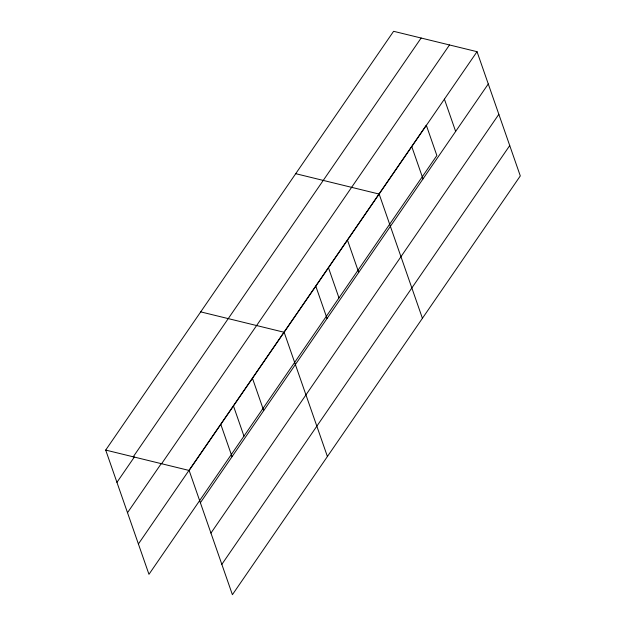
<?xml version="1.0" encoding="UTF-8"?>
<svg xmlns="http://www.w3.org/2000/svg" width="626" height="626" viewBox="0 0 626 626"><rect width="100%" height="100%" fill="white"/><g stroke="black" fill="none" stroke-linecap="round" stroke-linejoin="round"><path stroke-width="0.94" d="M393.668 172.651L426.298 125.192L436.862 155.538L148.965 574.316L105.7 450.078L393.597 31.3L477.035 51.684L520.3 175.922L232.403 594.7L189.138 470.462L477.035 51.684M133.236 456.808L421.134 38.029M116.937 482.356L134.41 456.941M127.508 512.702L161.359 463.459M161.602 463.733L449.499 44.955M138.393 543.971L296.74 313.642M297.287 312.851L393.112 173.457M200.375 502.741L488.28 83.954M210.946 533.086L498.844 114.308M221.831 564.355L509.736 145.576M295.715 173.684L379.153 194.068L422.417 318.305M200.703 311.881L284.141 332.265L327.406 456.503M105.7 450.078L189.138 470.462M444.405 99.143L455.65 131.421M411.775 146.601L423.019 178.879M347.485 240.134L358.721 272.412M328.407 267.576L338.979 297.921M315.809 286.199L327.054 318.477M252.474 378.331L263.71 410.609M233.404 405.773L243.968 436.119M220.806 424.397L232.043 456.675"/></g></svg>
